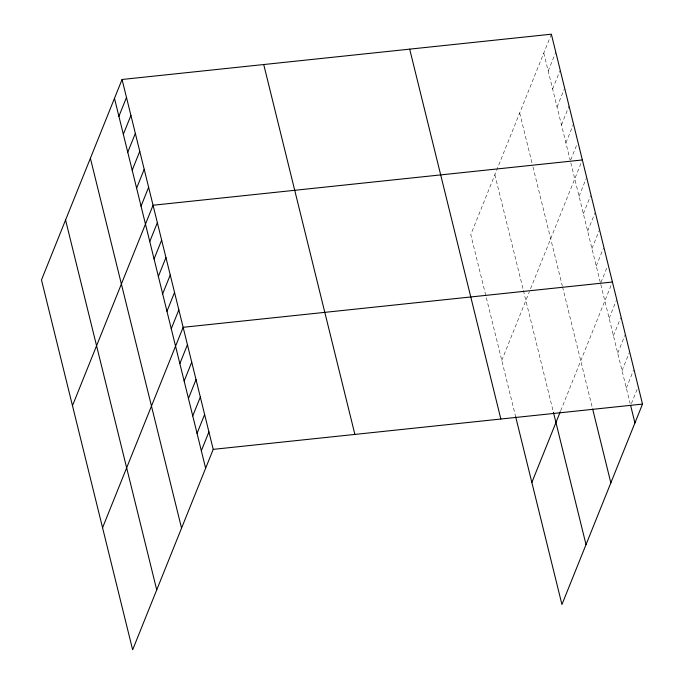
<?xml version="1.0" encoding="UTF-8"?>
<svg xmlns="http://www.w3.org/2000/svg" width="684" height="684" viewBox="0 0 684 684"><rect width="100%" height="100%" fill="white"/><g stroke="black" fill="none" stroke-linecap="round" stroke-linejoin="round"><path stroke-width="0.51" stroke-dasharray="3.42 2.56" d="M551.355 34.2L470.78 234.638L515.676 416.812M548.2 71.033L555.784 52.164M552.621 89.005L559.828 71.076M557.05 106.969L564.257 89.04M561.479 124.933L569.062 106.063M565.907 142.896L573.491 124.026M570.712 159.919L577.159 143.879M501.774 360.4L529.407 291.658M530.587 288.725L581.973 160.902M579.057 196.265L586.265 178.336M583.358 213.707L590.566 195.778M587.659 231.141L594.866 213.211M591.951 248.574L599.158 230.653M596.251 266.016L603.459 248.087M600.928 282.509L606.999 267.41M560.675 410.785L612.052 282.962M609.145 318.325L616.352 300.396M613.445 335.767L620.653 317.838M617.737 353.201L624.945 335.271M622.038 370.634L629.246 352.713M626.339 388.076L633.538 370.147M631.392 403.628L637.078 389.47M543.771 53.07L570.088 159.868M570.824 162.86L600.296 282.424M600.8 284.476L630.126 403.457M519.686 112.988L532.229 163.886M532.964 166.887L562.308 285.929M562.556 286.955L592.387 407.989M494.865 174.719L523.157 289.503M523.397 290.503L553.159 411.255"/><path stroke-width="1.03" d="M122.06 79.481L41.485 279.918L132.645 649.8L213.22 449.362L122.06 79.481L551.355 34.2L642.515 404.082L561.94 604.519L515.676 416.812M118.905 116.323L126.489 97.444M123.334 134.286L130.918 115.416M127.754 152.25L135.347 133.38M132.183 170.213L139.775 151.344M136.612 188.185L144.196 169.307M141.041 206.149L148.625 187.279M72.478 405.68L153.054 205.243L582.349 159.962M149.77 241.546L157.354 222.676M154.062 258.988L161.646 240.118M158.363 276.421L165.947 257.552M162.655 293.863L170.248 274.994M166.956 311.297L174.54 292.427M171.257 328.739L178.84 309.861M102.566 527.74L183.141 327.303L612.436 282.022M179.849 363.606L187.433 344.736M184.15 381.048L191.734 362.178M188.442 398.481L196.034 379.611M192.743 415.923L200.327 397.053M197.043 433.357L204.627 414.487M201.335 450.79L208.928 431.92M531.853 482.459L560.273 411.759M213.22 449.362L642.515 404.082M630.631 405.509L634.932 422.951M592.643 409.015L610.846 482.87M553.416 412.281L586.026 544.601M409.69 49.145L500.85 419.018M263.725 64.535L354.885 434.417M114.476 98.351L205.636 468.232M90.391 158.269L181.551 528.151M65.57 220.009L156.73 589.882"/></g></svg>
